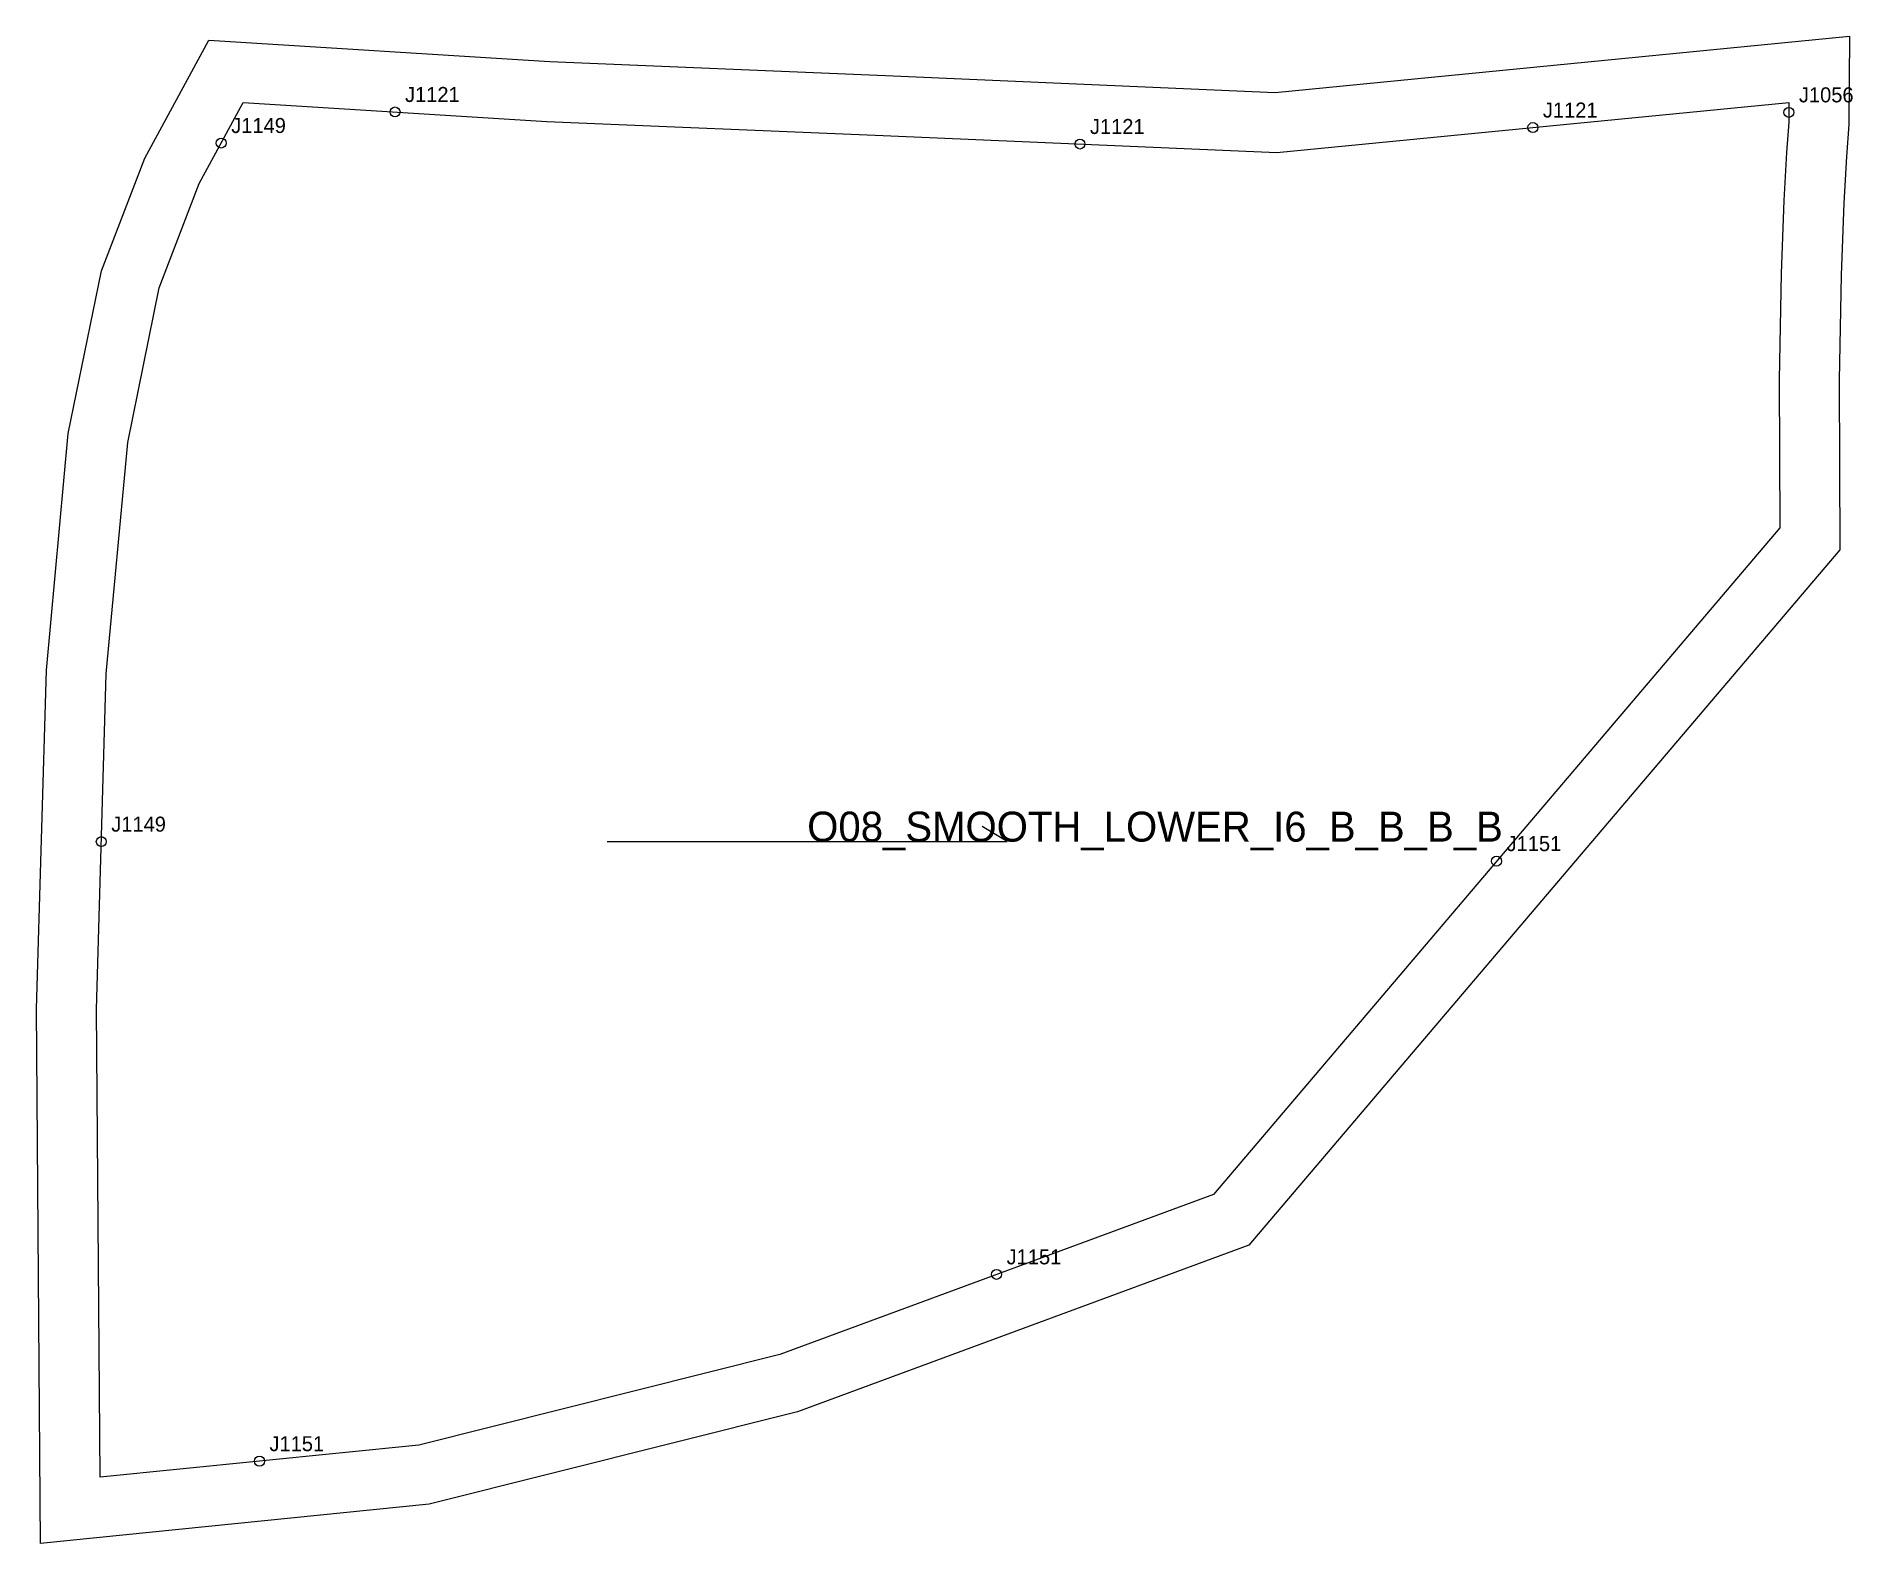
# Model space of a CAD drawing. Header units: millimetres. Extents: x -41 to 322, y -288 to 13.
import ezdxf

# ---------------------------------------------------------------- set-up
doc = ezdxf.new("R2010")
doc.units = ezdxf.units.MM
for name, color, linetype in [('CUT', 1, 'Continuous'), ('GRAIN', 3, 'Continuous'), ('LABEL', 7, 'Continuous'), ('NOTCH', 2, 'Continuous'), ('SEW', 5, 'Continuous')]:
    doc.layers.add(name, color=color, linetype=linetype)

msp = doc.modelspace()

# ---------------------------------------------------------------- linework, layer by layer
at = {"layer": 'CUT'}
msp.add_lwpolyline([(-6.9, 12.45), (61.36, 8.2), (128.49, 5.42), (206.41, 2.02), (321.27, 13.24), (321.14, -4.42), (320.65, -10.79), (320.13, -20.13), (319.62, -34.49), (319.21, -55.49), (319.34, -89.44), (201.16, -228.49), (110.87, -261.79), (37.23, -280.29), (-40.53, -288.16), (-41.37, -181.21), (-39.37, -113.51), (-34.99, -66.2), (-28.36, -33.65), (-19.7, -11.15), (-6.9, 12.45)], close=True, dxfattribs=at)
at = {"layer": 'GRAIN'}
for p, q in [((152.81, -147.79), (147.81, -144.79)), ((72.81, -147.79), (152.81, -147.79))]:
    msp.add_line(p, q, dxfattribs=at)
at = {"layer": 'NOTCH'}
for centre in [(30.37, -1.89), (309.16, -1.96), (-4.39, -8.09), (257.95, -5), (167.36, -8.29), (-28.38, -147.79), (250.69, -151.68), (150.69, -234.31), (3.26, -271.67)]:
    msp.add_circle(centre, 1, dxfattribs=at)
at = {"layer": 'SEW'}
msp.add_lwpolyline([(0, 0), (60.74, -3.79), (127.98, -6.57), (206.73, -10.01), (309.17, 0), (309.14, -3.92), (308.68, -10), (308.14, -19.58), (307.63, -34.16), (307.21, -55.4), (307.32, -85.05), (194.05, -218.32), (107.33, -250.31), (35.15, -268.44), (-28.63, -274.9), (-29.37, -181.34), (-27.38, -114.24), (-23.1, -67.96), (-16.8, -37.03), (-8.78, -16.18)], close=True, dxfattribs=at)

# ---------------------------------------------------------------- texts
at = {"layer": 'LABEL'}
for s, height, p in [('J1121', 3, (32.37, 0.11)), ('J1121', 3, (259.95, -3)), ('J1056', 3, (311.16, 0.04)), ('J1149', 3, (-2.39, -6.09)), ('J1121', 3, (169.36, -6.29)), ('J1149', 3, (-26.38, -145.79)), ('O08_SMOOTH_LOWER_I6_B_B_B_B', 6, (112.81, -147.79)), ('J1151', 3, (252.69, -149.68)), ('J1151', 3, (152.69, -232.31)), ('J1151', 3, (5.26, -269.67))]:
    msp.add_text(s, height=height, dxfattribs=at).set_placement(p)

doc.saveas('drawing.dxf')
